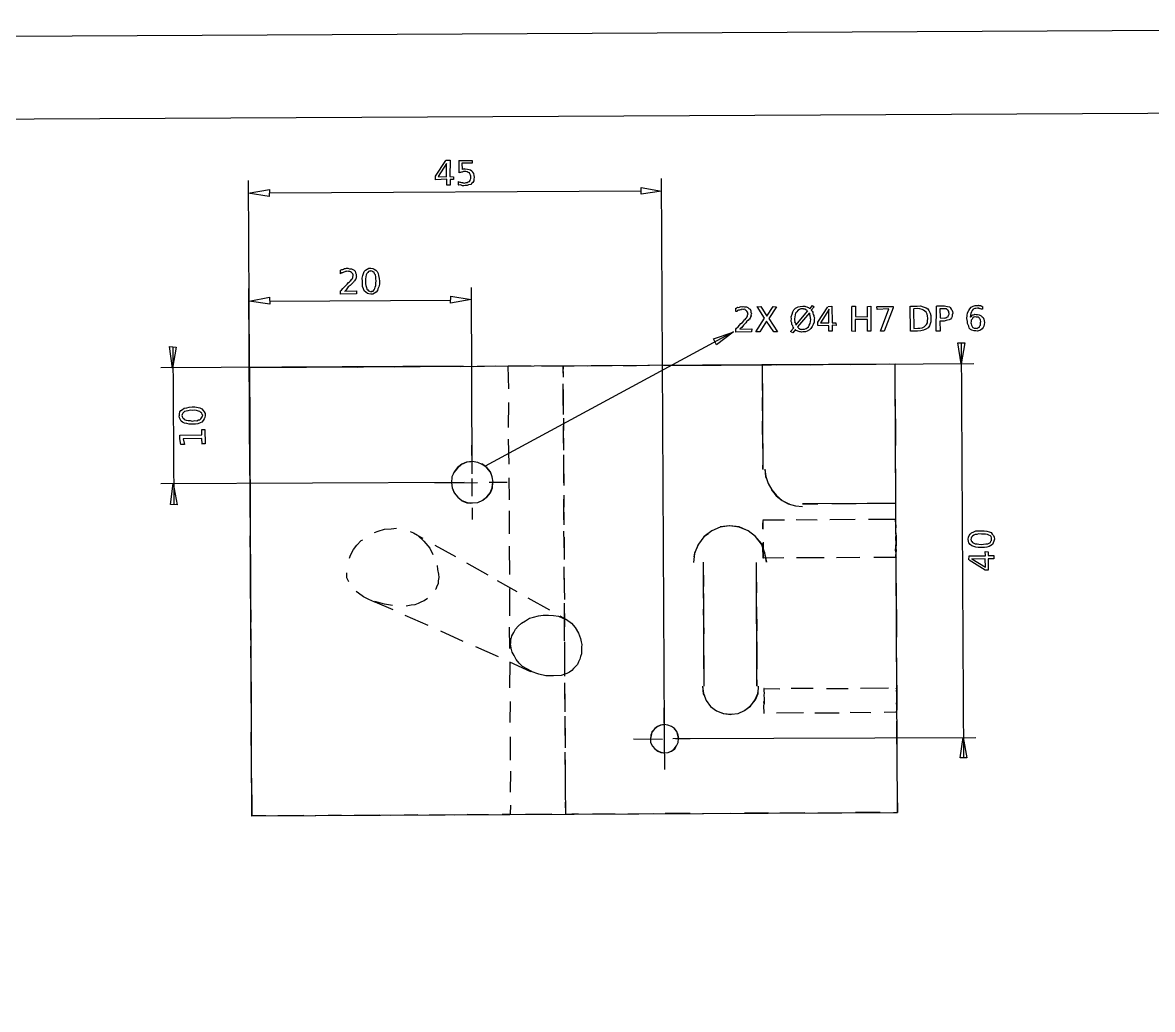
# Model space of a CAD drawing. Header units: millimetres. Extents: x -1 to 471, y -1 to 401.
# Drawn here: x 141.9 to 278, y 282.3 to 401.2 of the extents above; entities that cross this region are included whole.
import ezdxf

# ---------------------------------------------------------------- set-up
doc = ezdxf.new("R2010")
doc.units = ezdxf.units.MM

msp = doc.modelspace()

# ---------------------------------------------------------------- linework, layer by layer
for points in [[(1.06, -1.21), (471.02, 1.22), (468.99, 401.18), (-1.05, 398.77)], [(11.02, 8.84), (460.96, 11.16), (459.02, 391.14), (9.04, 388.87)], [(216.38, 381.32), (218.84, 380.89), (216.38, 380.5)], [(171.59, 380.24), (169.06, 380.63), (171.6, 381.1)], [(171.64, 367.28), (169.17, 367.63), (171.6, 368.1)], [(193.46, 368.23), (195.92, 367.83), (193.41, 367.4)], [(225.11, 363.08), (227.48, 363.89), (225.46, 362.38)], [(160.37, 362.1), (159.95, 359.58), (159.56, 362.15)], [(255.4, 362.63), (254.96, 360.08), (254.55, 362.61)], [(198.56, 345.83), (198.43, 346.46), (198.23, 347.07), (197.79, 347.6), (197.26, 347.96), (196.7, 348.21), (196.02, 348.32), (195.38, 348.24), (194.76, 347.96), (194.27, 347.53), (193.88, 347.02), (193.6, 346.46), (193.53, 345.76), (193.62, 345.15), (193.89, 344.51), (194.32, 344.02), (194.81, 343.6), (195.4, 343.35), (196.07, 343.33), (196.72, 343.37), (197.32, 343.66), (197.8, 344.05), (198.22, 344.56), (198.45, 345.14), (198.54, 345.81)], [(159.68, 343.14), (160.03, 345.65), (160.5, 343.09)], [(220.93, 314.95), (220.85, 315.34), (220.71, 315.78), (220.43, 316.15), (220.05, 316.41), (219.62, 316.54), (219.19, 316.62), (218.73, 316.54), (218.37, 316.39), (218.03, 316.14), (217.74, 315.76), (217.55, 315.35), (217.53, 314.88), (217.54, 314.46), (217.75, 314.05), (218.03, 313.7), (218.39, 313.46), (218.77, 313.29), (219.21, 313.24), (219.66, 313.28), (220.09, 313.48), (220.39, 313.72), (220.66, 314.06), (220.87, 314.46), (220.9, 314.96)], [(254.84, 312.61), (255.2, 315.07), (255.65, 312.62)]]:
    msp.add_lwpolyline(points, close=True)
for points in [[(192.86, 384.6), (193.39, 384.62), (193.35, 382.66), (193.79, 382.62), (193.8, 382.29), (193.38, 382.28), (193.39, 381.61), (192.99, 381.59), (192.97, 382.31), (191.63, 382.26), (191.61, 382.7), (192.86, 384.58)], [(192.95, 384.22), (191.95, 382.64), (192.94, 382.62), (192.95, 384.21)], [(194.45, 384.59), (196.05, 384.57), (196.05, 384.24), (194.81, 384.27), (194.82, 383.5), (194.89, 383.54), (194.91, 383.57), (194.99, 383.56), (195.06, 383.57), (195.04, 383.6), (195.11, 383.58), (195.17, 383.55), (195.21, 383.58), (195.47, 383.53), (195.66, 383.49), (195.83, 383.44), (196.01, 383.34), (196.09, 383.17), (196.21, 383.01), (196.25, 382.78), (196.27, 382.56), (196.25, 382.32), (196.22, 382.12), (196.13, 381.94), (196, 381.84), (195.86, 381.7), (195.61, 381.64), (195.44, 381.58), (195.18, 381.56), (195.05, 381.54), (194.98, 381.53), (194.87, 381.54), (194.8, 381.57), (194.7, 381.6), (194.59, 381.64), (194.43, 381.61), (194.39, 381.66), (194.38, 382.04), (194.43, 382.02), (194.56, 381.98), (194.64, 381.98), (194.76, 381.93), (194.86, 381.91), (194.92, 381.89), (195.03, 381.89), (195.11, 381.86), (195.32, 381.91), (195.43, 381.92), (195.56, 382.02), (195.7, 382.06), (195.81, 382.18), (195.83, 382.31), (195.86, 382.4), (195.88, 382.59), (195.87, 382.7), (195.83, 382.82), (195.75, 382.98), (195.71, 383.07), (195.57, 383.12), (195.43, 383.21), (195.27, 383.23), (195.1, 383.25), (195.03, 383.23), (194.98, 383.26), (194.91, 383.22), (194.82, 383.18), (194.75, 383.17), (194.65, 383.13), (194.56, 383.14), (194.49, 383.09), (194.49, 384.56)], [(169.43, 315.67), (169.07, 382.15)], [(219.2, 315.91), (218.84, 382.39)], [(171.6, 380.68), (216.39, 380.93)], [(180.67, 368.84), (182.11, 368.87), (182.09, 368.52), (180.17, 368.49), (180.18, 368.88), (180.3, 368.97), (180.46, 369.14), (180.61, 369.33), (180.83, 369.5), (180.98, 369.67), (181.13, 369.87), (181.27, 369.96), (181.3, 370.03), (181.4, 370.11), (181.5, 370.24), (181.51, 370.3), (181.6, 370.37), (181.66, 370.45), (181.64, 370.59), (181.64, 370.6), (181.7, 370.67), (181.68, 370.79), (181.64, 370.94), (181.58, 371.01), (181.49, 371.1), (181.38, 371.16), (181.28, 371.2), (181.16, 371.21), (181.08, 371.24), (180.95, 371.21), (180.84, 371.25), (180.77, 371.22), (180.69, 371.16), (180.56, 371.12), (180.43, 371.06), (180.31, 371.05), (180.18, 370.93), (180.19, 371.37), (180.35, 371.45), (180.47, 371.45), (180.55, 371.47), (180.64, 371.55), (180.78, 371.57), (180.9, 371.6), (180.97, 371.6), (181.04, 371.59), (181.24, 371.54), (181.51, 371.52), (181.67, 371.44), (181.83, 371.36), (181.94, 371.25), (181.98, 371.05), (182.04, 370.88), (182.04, 370.74), (182.09, 370.64), (182.07, 370.57), (182.06, 370.43), (182.01, 370.34), (182, 370.27), (181.93, 370.2), (181.84, 370.08), (181.78, 370.01), (181.72, 369.91), (181.64, 369.84), (181.6, 369.79), (181.44, 369.65), (181.33, 369.51), (181.1, 369.34), (180.95, 369.1), (180.72, 368.84)], [(183.83, 371.6), (184.07, 371.57), (184.22, 371.47), (184.42, 371.38), (184.61, 371.21), (184.73, 370.98), (184.77, 370.73), (184.85, 370.36), (184.86, 370.02), (184.86, 369.69), (184.79, 369.36), (184.69, 369.13), (184.62, 368.91), (184.46, 368.71), (184.27, 368.6), (184.07, 368.47), (183.82, 368.46), (183.58, 368.5), (183.41, 368.55), (183.22, 368.72), (183.03, 368.86), (182.95, 369.1), (182.83, 369.39), (182.83, 369.64), (182.81, 370.04), (182.78, 370.4), (182.86, 370.73), (182.93, 370.98), (183.03, 371.22), (183.18, 371.38), (183.37, 371.47), (183.6, 371.6), (183.81, 371.62)], [(183.84, 371.25), (183.68, 371.25), (183.55, 371.19), (183.45, 371.08), (183.36, 370.98), (183.28, 370.82), (183.23, 370.57), (183.19, 370.34), (183.18, 370.02), (183.18, 369.72), (183.21, 369.5), (183.3, 369.26), (183.33, 369.07), (183.45, 369), (183.56, 368.87), (183.68, 368.83), (183.85, 368.77), (183.96, 368.83), (184.1, 368.85), (184.24, 368.99), (184.32, 369.15), (184.35, 369.31), (184.41, 369.51), (184.44, 369.78), (184.45, 370.07), (184.41, 370.34), (184.44, 370.56), (184.38, 370.79), (184.26, 370.94), (184.23, 371.13), (184.07, 371.17), (183.96, 371.25), (183.8, 371.29)], [(169.23, 346.64), (169.13, 369.16)], [(196.04, 346.82), (195.95, 369.27)], [(171.62, 367.65), (193.46, 367.76)], [(228.27, 364.27), (229.72, 364.29), (229.69, 363.94), (227.81, 363.89), (227.81, 364.27), (227.89, 364.38), (228.1, 364.52), (228.24, 364.73), (228.39, 364.92), (228.62, 365.08), (228.78, 365.26), (228.83, 365.37), (228.93, 365.44), (229, 365.55), (229.1, 365.63), (229.14, 365.76), (229.22, 365.8), (229.23, 365.91), (229.23, 365.99), (229.29, 366.06), (229.27, 366.09), (229.26, 366.24), (229.22, 366.32), (229.15, 366.43), (229.07, 366.52), (228.99, 366.55), (228.93, 366.63), (228.8, 366.67), (228.68, 366.64), (228.54, 366.65), (228.48, 366.6), (228.36, 366.57), (228.26, 366.55), (228.12, 366.55), (228.01, 366.5), (227.95, 366.4), (227.82, 366.37), (227.8, 366.78), (227.9, 366.8), (228.02, 366.9), (228.17, 366.87), (228.24, 366.92), (228.33, 366.95), (228.43, 366.97), (228.59, 366.95), (228.68, 366.98), (228.86, 366.95), (229.08, 366.95), (229.25, 366.86), (229.36, 366.76), (229.53, 366.65), (229.63, 366.48), (229.63, 366.29), (229.7, 366.1), (229.66, 366.01), (229.63, 365.98), (229.65, 365.87), (229.58, 365.75), (229.56, 365.71), (229.53, 365.58), (229.45, 365.48), (229.34, 365.39), (229.35, 365.32), (229.27, 365.31), (229.14, 365.21), (229.03, 365.02), (228.89, 364.89), (228.71, 364.74), (228.52, 364.47), (228.27, 364.3)], [(230.35, 366.96), (230.81, 366.97), (231.55, 365.84), (232.29, 366.98), (232.71, 366.93), (231.78, 365.53), (232.82, 363.93), (232.4, 363.92), (231.51, 365.23), (230.69, 363.92), (230.21, 363.95), (231.28, 365.57), (230.36, 366.97)], [(234.79, 364.39), (234.7, 364.49), (234.67, 364.64), (234.58, 364.72), (234.56, 364.87), (234.54, 365.04), (234.47, 365.18), (234.47, 365.28), (234.5, 365.49), (234.46, 365.76), (234.58, 366.07), (234.67, 366.34), (234.8, 366.59), (235.01, 366.78), (235.3, 366.94), (235.54, 366.99), (235.88, 367.04), (235.98, 367.01), (236.11, 367.04), (236.22, 366.99), (236.35, 366.95), (236.45, 366.91), (236.55, 366.87), (236.66, 366.78), (236.75, 366.73), (237.03, 367.1), (237.26, 366.94), (236.89, 366.53), (237.01, 366.43), (237.07, 366.31), (237.09, 366.19), (237.14, 366.03), (237.2, 365.9), (237.22, 365.79), (237.27, 365.63), (237.25, 365.48), (237.23, 365.12), (237.12, 364.8), (237.01, 364.56), (236.84, 364.35), (236.68, 364.18), (236.4, 364), (236.19, 363.92), (235.88, 363.92), (235.73, 363.89), (235.58, 363.94), (235.51, 363.95), (235.39, 363.97), (235.29, 364), (235.21, 364.04), (235.05, 364.11), (234.98, 364.2), (234.68, 363.82), (234.41, 363.98), (234.79, 364.41)], [(236.45, 366.45), (236.4, 366.48), (236.35, 366.55), (236.25, 366.6), (236.24, 366.62), (236.14, 366.68), (236.01, 366.68), (235.97, 366.72), (235.87, 366.72), (235.64, 366.7), (235.47, 366.64), (235.27, 366.52), (235.15, 366.34), (235.01, 366.19), (234.96, 366), (234.93, 365.74), (234.88, 365.49), (234.88, 365.33), (234.91, 365.25), (234.88, 365.16), (234.96, 365.01), (234.98, 364.97), (235.02, 364.84), (235.02, 364.82), (235.04, 364.75), (236.49, 366.45)], [(236.68, 366.24), (235.23, 364.53), (235.3, 364.46), (235.34, 364.39), (235.43, 364.34), (235.52, 364.27), (235.58, 364.26), (235.68, 364.24), (235.75, 364.23), (235.88, 364.26), (236.06, 364.24), (236.28, 364.32), (236.4, 364.43), (236.58, 364.55), (236.65, 364.74), (236.77, 364.93), (236.79, 365.18), (236.83, 365.44), (236.81, 365.56), (236.81, 365.72), (236.76, 365.78), (236.78, 365.87), (236.72, 366), (236.71, 366.08), (236.71, 366.11), (236.62, 366.21)], [(238.92, 367), (239.39, 367.01), (239.41, 365.01), (239.84, 365.03), (239.89, 364.7), (239.43, 364.72), (239.42, 364), (239.01, 364), (239.01, 364.66), (237.7, 364.71), (237.69, 365.1), (238.9, 366.96)], [(239.04, 366.66), (238, 365.03), (239.01, 365.01), (239.01, 366.62)], [(241.77, 367.02), (242.22, 367.02), (242.22, 365.8), (243.68, 365.75), (243.66, 366.98), (244.08, 367.03), (244.07, 364.01), (243.69, 364), (243.66, 365.41), (242.18, 365.44), (242.18, 363.99), (241.79, 364.01), (241.79, 366.97)], [(244.84, 367), (246.78, 367), (246.78, 366.84), (245.66, 364.01), (245.25, 364.01), (246.25, 366.69), (244.84, 366.64), (244.8, 367)], [(248.84, 367.02), (249.66, 367.03), (250.06, 367.05), (250.39, 366.95), (250.73, 366.84), (250.93, 366.69), (251.08, 366.51), (251.24, 366.19), (251.32, 365.92), (251.32, 365.58), (251.31, 365.16), (251.21, 364.89), (251.15, 364.64), (250.97, 364.41), (250.71, 364.25), (250.4, 364.13), (250.1, 364.04), (249.69, 364.01), (248.84, 364.03), (248.8, 367.04)], [(249.23, 366.68), (249.25, 364.35), (249.73, 364.38), (249.99, 364.39), (250.24, 364.42), (250.5, 364.52), (250.62, 364.67), (250.78, 364.81), (250.88, 365.04), (250.89, 365.28), (250.95, 365.55), (250.9, 365.86), (250.86, 366.06), (250.72, 366.29), (250.59, 366.41), (250.43, 366.56), (250.24, 366.62), (249.97, 366.72), (249.74, 366.74), (249.23, 366.71)], [(251.99, 367.05), (252.93, 367.08), (253.11, 367.01), (253.31, 367), (253.54, 366.96), (253.65, 366.85), (253.76, 366.68), (253.85, 366.58), (253.91, 366.38), (253.94, 366.18), (253.89, 365.98), (253.87, 365.8), (253.81, 365.62), (253.66, 365.47), (253.53, 365.4), (253.32, 365.33), (253.13, 365.3), (252.91, 365.24), (252.39, 365.24), (252.41, 364.02), (251.96, 364.02), (251.99, 367.04)], [(252.4, 366.69), (252.43, 365.61), (252.9, 365.59), (253.04, 365.63), (253.15, 365.61), (253.23, 365.7), (253.37, 365.75), (253.38, 365.85), (253.43, 365.89), (253.51, 366.05), (253.5, 366.14), (253.46, 366.26), (253.49, 366.38), (253.4, 366.51), (253.33, 366.54), (253.24, 366.62), (253.17, 366.7), (253.02, 366.71), (252.87, 366.69), (252.38, 366.72)], [(257.54, 366.98), (257.53, 366.66), (257.46, 366.67), (257.4, 366.68), (257.29, 366.71), (257.26, 366.72), (257.18, 366.75), (257.1, 366.75), (257, 366.81), (256.91, 366.8), (256.71, 366.74), (256.59, 366.73), (256.41, 366.66), (256.3, 366.5), (256.22, 366.36), (256.12, 366.15), (256.08, 365.95), (256.04, 365.71), (256.1, 365.76), (256.23, 365.87), (256.28, 365.94), (256.38, 365.99), (256.43, 365.98), (256.55, 366.02), (256.62, 366.08), (256.78, 366.04), (256.94, 366.01), (257.14, 365.99), (257.36, 365.88), (257.48, 365.75), (257.6, 365.65), (257.68, 365.48), (257.72, 365.27), (257.75, 365.06), (257.71, 364.82), (257.68, 364.62), (257.61, 364.47), (257.47, 364.3), (257.29, 364.15), (257.15, 364.08), (256.94, 364.03), (256.73, 364.04), (256.51, 364.07), (256.25, 364.15), (256.07, 364.23), (255.92, 364.38), (255.86, 364.61), (255.71, 364.92), (255.7, 365.18), (255.65, 365.55), (255.69, 365.91), (255.73, 366.23), (255.87, 366.5), (256, 366.69), (256.18, 366.9), (256.39, 367.01), (256.66, 367.1), (256.92, 367.11), (257, 367.11), (257.06, 367.13), (257.1, 367.1), (257.2, 367.12), (257.29, 367.09), (257.4, 367.03), (257.45, 367.05), (257.5, 366.99)], [(256.75, 365.7), (256.57, 365.74), (256.48, 365.71), (256.36, 365.62), (256.31, 365.53), (256.27, 365.45), (256.18, 365.33), (256.17, 365.17), (256.14, 365.01), (256.17, 364.89), (256.2, 364.75), (256.26, 364.65), (256.34, 364.49), (256.37, 364.47), (256.51, 364.37), (256.62, 364.36), (256.78, 364.36), (256.9, 364.35), (256.96, 364.41), (257.09, 364.48), (257.16, 364.5), (257.22, 364.66), (257.28, 364.73), (257.29, 364.88), (257.3, 365.07), (257.32, 365.18), (257.27, 365.34), (257.25, 365.46), (257.17, 365.55), (257.11, 365.64), (257, 365.71), (256.86, 365.72), (256.72, 365.73)], [(227.51, 363.95), (197.61, 347.76)], [(159.97, 362.12), (160.09, 343.09)], [(254.95, 362.6), (255.23, 312.58)], [(194.94, 359.79), (158.51, 359.61)], [(169.19, 359.64), (230.94, 359.99)], [(169.2, 359.69), (169.19, 359.07)], [(169.19, 359.67), (169.43, 305.68)], [(170.87, 359.68), (173.53, 359.71)], [(174.92, 359.68), (177.48, 359.74)], [(178.92, 359.73), (182.22, 359.7)], [(183.74, 359.76), (186.67, 359.72)], [(187.95, 359.78), (190.53, 359.8)], [(191.92, 359.8), (194.58, 359.78)], [(196.23, 359.78), (198.82, 359.83)], [(200.35, 359.79), (200.41, 357.08)], [(200.37, 359.85), (203.14, 359.85)], [(204.43, 359.81), (206.98, 359.85)], [(206.96, 359.85), (208.33, 359.84)], [(206.97, 359.88), (207.01, 358.46)], [(207.01, 359.86), (206.98, 358.96)], [(209.94, 359.85), (212.92, 359.87)], [(214.26, 359.86), (217.4, 359.94)], [(219.09, 359.92), (222.22, 359.91)], [(219.94, 359.9), (256.5, 360.13)], [(223.77, 359.96), (226.95, 359.96)], [(228.47, 359.96), (231.28, 359.99)], [(230.95, 359.99), (246.99, 360.08)], [(230.96, 360.01), (231.06, 347.37)], [(230.97, 359.95), (230.98, 359.4)], [(232.65, 359.98), (235.31, 360.02)], [(236.81, 359.98), (239.84, 360.05)], [(241.59, 360), (244.72, 360.06)], [(246.37, 360.07), (246.98, 360.04)], [(246.95, 360.06), (247.06, 343.24)], [(246.97, 358.43), (246.98, 354.99)], [(169.22, 357.55), (169.24, 354.66)], [(206.96, 357.68), (206.98, 355.07)], [(207, 356.99), (206.99, 353.97)], [(231.01, 357.73), (230.97, 354.42)], [(200.4, 355.43), (200.39, 352.4)], [(160.76, 353.82), (160.78, 354.06), (160.82, 354.3), (160.95, 354.46), (161.12, 354.6), (161.35, 354.76), (161.64, 354.79), (161.93, 354.85), (162.29, 354.91), (162.63, 354.89), (163.01, 354.83), (163.23, 354.77), (163.46, 354.65), (163.63, 354.48), (163.76, 354.32), (163.87, 354.09), (163.86, 353.85), (163.81, 353.6), (163.74, 353.44), (163.62, 353.24), (163.48, 353.06), (163.27, 352.97), (163, 352.85), (162.7, 352.8), (162.31, 352.83), (161.95, 352.8), (161.64, 352.89), (161.36, 352.93), (161.14, 353.04), (160.97, 353.19), (160.86, 353.41), (160.76, 353.59), (160.73, 353.83)], [(161.07, 353.84), (161.1, 353.73), (161.14, 353.58), (161.28, 353.48), (161.35, 353.36), (161.59, 353.3), (161.81, 353.27), (162.04, 353.25), (162.28, 353.19), (162.62, 353.26), (162.87, 353.23), (163.06, 353.33), (163.22, 353.35), (163.36, 353.45), (163.43, 353.57), (163.52, 353.71), (163.57, 353.88), (163.51, 353.98), (163.47, 354.15), (163.35, 354.2), (163.22, 354.34), (163.07, 354.4), (162.83, 354.46), (162.62, 354.49), (162.31, 354.45), (162.05, 354.49), (161.78, 354.44), (161.57, 354.4), (161.37, 354.34), (161.27, 354.24), (161.17, 354.14), (161.1, 353.99), (161.04, 353.86)], [(169.19, 353.25), (169.19, 350.12)], [(207.04, 353.55), (207, 350.51)], [(207, 352.62), (207.06, 349.67)], [(230.99, 353.16), (231.03, 349.9)], [(247.03, 353.46), (247.04, 350.23)], [(163.49, 350.41), (163.46, 351.1), (161.21, 351.06), (161.37, 350.36), (160.95, 350.37), (160.82, 351.05), (160.8, 351.48), (163.45, 351.52), (163.45, 352.19), (163.84, 352.17), (163.85, 350.44), (163.5, 350.45)], [(196.02, 347.73), (195.99, 350.29)], [(200.39, 351), (200.45, 347.98)], [(169.2, 348.82), (169.26, 345.51)], [(207.06, 349.11), (207.05, 345.73)], [(195.87, 348.28), (195.37, 348.25), (194.81, 347.98), (194.25, 347.58), (193.86, 347.07), (193.75, 346.79)], [(198.57, 345.81), (198.46, 346.48), (198.23, 347.05), (197.82, 347.56), (197.29, 348), (197.1, 348.02)], [(207.03, 348.32), (207.08, 345.44)], [(231.06, 348.39), (231.01, 347.41)], [(231.31, 347.41), (231.4, 346.53), (231.46, 346.32)], [(231.31, 347.39), (231.41, 346.51), (231.7, 345.67), (232.14, 344.91), (232.7, 344.22), (233.37, 343.63), (234.11, 343.23), (234.99, 342.96), (235.85, 342.91)], [(247.01, 348.48), (247.05, 345.35)], [(195.07, 345.78), (158.53, 345.62)], [(191.52, 345.76), (196.68, 345.77)], [(196.03, 344.16), (196.02, 346.28)], [(197.37, 343.73), (197.8, 344.02), (198.24, 344.55), (198.48, 345.16), (198.53, 345.81)], [(198.08, 345.81), (200.25, 345.82)], [(200.46, 346.37), (200.49, 343.72)], [(193.63, 345.14), (193.88, 344.55), (194.31, 344.03), (194.8, 343.64), (195.43, 343.39), (195.89, 343.29)], [(232.07, 344.92), (232.11, 344.9), (232.67, 344.18), (233.37, 343.64), (234.11, 343.25), (234.29, 343.22)], [(169.24, 344), (169.29, 341.03)], [(207.08, 344.28), (207.05, 341.29)], [(207.06, 343.8), (207.07, 340.69)], [(235.83, 343.24), (247.04, 343.28)], [(235.85, 343.21), (237.7, 343.2)], [(239.36, 343.24), (242.29, 343.26)], [(243.63, 343.28), (247, 343.29)], [(247.04, 343.68), (247.04, 341.06)], [(247.04, 343.28), (247.25, 306.08)], [(196.08, 341.32), (196.06, 342.74)], [(200.49, 342.36), (200.51, 339.62)], [(231.53, 336.19), (231.32, 337.33), (230.89, 338.38), (230.19, 339.28), (229.29, 339.98), (228.2, 340.41), (227.06, 340.55), (225.92, 340.4), (224.91, 339.95), (224, 339.27), (223.25, 338.32), (222.82, 337.25), (222.7, 336.15)], [(229.1, 340.05), (228.19, 340.45), (227.1, 340.57), (225.93, 340.43)], [(231.09, 341.32), (231.1, 341.25), (231.06, 341.08), (231.05, 340.81), (231.06, 340.43), (231.05, 340.15)], [(231.06, 340.19), (231.06, 340.42), (231.05, 340.8), (231.11, 341.08), (231.08, 341.2), (231.05, 341.27)], [(231.07, 341.31), (233.66, 341.29)], [(235.08, 341.33), (237.62, 341.3)], [(239.15, 341.33), (242.2, 341.36)], [(243.78, 341.38), (247.08, 341.38)], [(247.08, 339.55), (247.1, 339.57), (247.09, 340.06), (247.11, 340.52), (247.08, 340.89), (247.05, 341.14), (247.04, 341.34), (247.05, 341.38)], [(169.25, 339.35), (169.3, 336.58)], [(184.27, 339.77), (184.71, 339.94), (185.49, 340.16), (186.26, 340.22), (186.91, 340.27)], [(188.58, 339.9), (188.95, 339.74), (189.45, 339.44)], [(189.48, 339.41), (190.22, 338.74), (190.92, 337.88), (191.28, 337.12)], [(189.5, 339.41), (190.1, 339.08)], [(207.06, 339.92), (207.13, 337.25)], [(207.11, 339.19), (207.12, 336.5)], [(224.5, 339.62), (223.94, 339.24), (223.29, 338.37), (222.84, 337.26), (222.76, 336.83)], [(231.52, 336.19), (231.32, 337.29), (230.92, 338.4), (230.36, 339.05)], [(247.1, 339.72), (247.09, 339.58), (247.06, 339.04), (247.09, 338.52), (247.06, 338.08), (247.11, 337.63), (247.09, 337.24), (247.06, 336.98), (247.07, 336.81), (247.12, 336.72)], [(247.12, 339.44), (247.08, 336.84)], [(255.8, 338.96), (255.85, 339.19), (255.91, 339.4), (256.04, 339.55), (256.21, 339.74), (256.47, 339.85), (256.71, 339.96), (256.99, 339.97), (257.42, 339.98), (257.73, 339.97), (258.04, 339.93), (258.31, 339.84), (258.56, 339.75), (258.69, 339.57), (258.87, 339.39), (258.94, 339.19), (258.97, 338.96), (258.91, 338.73), (258.82, 338.54), (258.75, 338.32), (258.52, 338.2), (258.33, 338.08), (258.04, 338), (257.77, 337.94), (257.36, 337.94), (257.01, 337.97), (256.71, 337.99), (256.48, 338.06), (256.24, 338.17), (256.03, 338.31), (255.9, 338.52), (255.84, 338.69), (255.81, 338.98)], [(256.12, 338.98), (256.16, 338.78), (256.24, 338.69), (256.34, 338.56), (256.48, 338.48), (256.65, 338.39), (256.88, 338.4), (257.07, 338.37), (257.4, 338.31), (257.66, 338.36), (257.92, 338.4), (258.17, 338.42), (258.32, 338.49), (258.48, 338.57), (258.54, 338.73), (258.6, 338.8), (258.61, 338.94), (258.62, 339.13), (258.57, 339.27), (258.48, 339.36), (258.29, 339.43), (258.12, 339.52), (257.89, 339.56), (257.66, 339.56), (257.4, 339.58), (257.06, 339.59), (256.85, 339.53), (256.65, 339.53), (256.48, 339.44), (256.31, 339.33), (256.22, 339.2), (256.15, 339.1), (256.13, 338.92)], [(181.26, 336.68), (181.36, 337.02), (181.75, 337.71), (182.16, 338.25), (182.68, 338.8), (182.86, 338.9)], [(191.54, 338.23), (194.04, 336.88)], [(200.51, 338.11), (200.54, 334.71)], [(231.09, 338.61), (231.1, 338.47), (231.1, 337.99), (231.1, 337.56), (231.09, 337.15), (231.08, 336.92), (231.1, 336.73), (231.07, 336.64)], [(231.08, 336.69), (231.1, 336.75), (231.1, 336.9), (231.1, 337.17), (231.07, 337.54), (231.07, 337.97), (231.11, 338.47), (231.12, 338.52)], [(247.12, 336.74), (247.08, 336.84), (247.07, 336.99), (247.12, 337.27), (247.06, 337.64), (247.09, 338.04)], [(233.58, 336.7), (231.09, 336.68)], [(238.45, 336.71), (235.11, 336.73)], [(242.76, 336.74), (239.93, 336.73)], [(247.1, 336.76), (244.43, 336.75)], [(255.87, 336.49), (255.91, 336.96), (257.88, 336.97), (257.86, 337.46), (258.21, 337.43), (258.21, 337), (258.89, 336.99), (258.91, 336.6), (258.19, 336.61), (258.21, 335.21), (257.83, 335.23), (255.91, 336.45)], [(256.25, 336.58), (257.89, 335.58), (257.85, 336.58), (256.22, 336.55)], [(169.29, 335.24), (169.29, 331.82)], [(181.17, 333.84), (180.95, 334.3), (180.94, 334.92)], [(191.8, 335.81), (191.86, 335.31), (191.98, 334.73), (192.01, 334.33), (191.95, 333.96), (191.93, 333.59), (191.77, 333.29), (191.64, 332.96), (191.6, 332.9)], [(195.36, 336.13), (197.94, 334.67)], [(207.08, 335.64), (207.14, 332.94)], [(223.89, 336.18), (223.94, 321.26)], [(230.34, 332.51), (230.29, 335.16)], [(230.34, 321.3), (230.3, 336.16)], [(247.1, 335.28), (247.12, 332.12)], [(199.06, 334), (201.43, 332.66)], [(207.07, 334.86), (207.15, 331.7)], [(223.9, 334.63), (223.89, 331.87)], [(184.31, 331.39), (183.59, 331.68), (182.96, 332.03), (182.33, 332.44), (182.06, 332.66)], [(200.54, 333.04), (200.55, 329.74)], [(186.43, 330.99), (185.47, 331.12), (184.3, 331.44)], [(184.3, 331.41), (186.46, 330.49)], [(190.64, 331.8), (190.66, 331.81), (190.27, 331.55), (189.93, 331.41), (189.52, 331.2), (189.13, 331.06), (188.69, 331), (188.1, 330.9)], [(202.74, 331.91), (205.37, 330.45)], [(207.11, 331.27), (207.11, 328.09)], [(230.37, 327.94), (230.32, 330.8)], [(169.35, 330.44), (169.34, 327.44)], [(187.92, 329.81), (190.69, 328.6)], [(200.71, 326.39), (200.69, 326.81), (200.82, 327.32), (201.05, 327.73), (201.25, 328.13), (201.59, 328.5), (201.97, 328.85), (202.46, 329.14), (202.96, 329.43), (203.44, 329.58), (204.04, 329.71), (204.6, 329.79), (205.22, 329.79), (205.85, 329.77), (206.45, 329.67), (206.97, 329.46), (207.42, 329.27)], [(206.6, 329.72), (207.41, 329.28)], [(207.15, 330), (207.12, 326.72)], [(223.89, 330.53), (223.94, 327.56)], [(247.15, 330.51), (247.17, 327.17)], [(200.51, 328.38), (200.55, 325.8)], [(207.4, 329.29), (208.02, 328.85), (208.46, 328.31), (208.83, 327.66), (209.09, 327), (209.18, 326.61), (209.25, 326.28), (209.23, 325.94), (209.21, 325.51), (209.21, 325.17), (209.09, 324.84), (209, 324.51), (208.85, 324.2), (208.71, 323.88), (208.52, 323.65), (208.25, 323.38), (208.06, 323.15), (207.76, 322.95), (207.45, 322.77), (207.2, 322.69), (206.78, 322.55), (205.83, 322.5), (204.91, 322.52), (204.07, 322.69), (203.15, 323.01)], [(192.23, 327.92), (194.9, 326.69)], [(169.32, 326.09), (169.36, 323.24)], [(196.45, 326.03), (199.15, 324.82)], [(203.21, 323.01), (202.64, 323.33), (202.12, 323.64), (201.7, 324.01), (201.35, 324.48), (201.09, 324.94), (200.85, 325.36), (200.72, 325.85), (200.65, 326.36)], [(207.15, 326.59), (207.17, 323.32)], [(223.92, 325.92), (223.93, 323.34)], [(230.36, 323.32), (230.38, 326.59)], [(247.12, 325.51), (247.15, 322.78)], [(200.53, 324.17), (203.06, 323.03)], [(200.56, 324.15), (200.54, 321.04)], [(207.18, 325.25), (207.17, 322.45)], [(169.4, 321.79), (169.41, 319.13)], [(207.17, 321.67), (207.2, 319.04)], [(223.78, 321.26), (223.91, 320.37), (224.25, 319.55), (224.76, 318.82), (225.47, 318.3), (226.28, 317.96), (227.23, 317.88), (228.07, 317.95), (228.87, 318.31), (229.58, 318.88), (230.16, 319.61), (230.5, 320.38), (230.54, 321.27)], [(223.97, 321.9), (223.97, 321.24)], [(230.37, 321.26), (230.38, 322.01)], [(247.2, 321.39), (247.22, 318.38)], [(207.15, 321.12), (207.19, 318.16)], [(223.77, 321.25), (223.88, 320.35), (224.02, 320.09)], [(228.9, 318.35), (229.56, 318.84), (230.1, 319.57), (230.46, 320.39), (230.53, 320.98)], [(231.2, 320.99), (231.16, 320.96), (231.19, 320.82), (231.19, 320.64), (231.21, 320.44), (231.18, 320.13), (231.2, 319.82), (231.2, 319.5), (231.2, 319.12), (231.15, 319.1)], [(231.19, 320.99), (233.09, 320.95)], [(234.48, 321.01), (237.13, 321.03)], [(238.74, 320.97), (241.36, 320.99)], [(242.82, 321.01), (246.22, 321.05)], [(247.15, 320.6), (247.17, 320.72), (247.2, 320.87), (247.14, 321.02), (247.15, 321.03)], [(247.2, 321.02), (247.16, 321.02), (247.2, 320.89), (247.14, 320.74), (247.18, 320.52), (247.17, 320.21), (247.16, 319.88), (247.18, 319.59), (247.2, 319.26), (247.17, 318.93), (247.18, 318.89)], [(200.6, 319.42), (200.57, 316.87)], [(219.26, 311.2), (219.18, 318.63)], [(224.77, 318.82), (225.49, 318.28), (226.33, 317.95), (227.19, 317.83), (227.41, 317.92)], [(231.21, 317.98), (231.21, 318.05), (231.2, 318.12), (231.21, 318.32), (231.16, 318.59), (231.16, 318.83), (231.21, 319.13), (231.19, 319.43)], [(247.2, 318.06), (247.16, 318.14), (247.18, 318.19), (247.2, 318.37), (247.19, 318.64), (247.2, 318.91), (247.15, 319.22), (247.15, 319.26)], [(169.41, 317.4), (169.38, 314.13)], [(207.21, 317.63), (207.24, 314.83)], [(235.95, 318.05), (232.7, 318)], [(240.25, 318.02), (237.31, 318.02)], [(244.09, 318.06), (241.58, 318.07)], [(247.22, 318.11), (245.66, 318.08)], [(207.22, 316.78), (207.24, 313.82)], [(219.15, 316.6), (218.76, 316.56), (218.32, 316.37), (218, 316.08), (217.7, 315.75), (217.6, 315.33), (217.52, 314.96)], [(220.89, 314.94), (220.82, 315.37), (220.69, 315.79), (220.43, 316.12)], [(247.18, 317.05), (247.18, 314.27)], [(200.6, 315.15), (200.6, 312.34)], [(215.49, 314.9), (218.97, 314.89)], [(220.22, 314.94), (256.72, 315.09)], [(220.56, 314.9), (222.3, 314.95)], [(207.22, 313.29), (207.24, 310.3)], [(218.05, 313.69), (218.39, 313.42), (218.77, 313.25), (219.22, 313.24), (219.66, 313.26), (220.05, 313.42), (220.44, 313.7), (220.56, 313.87)], [(169.41, 312.83), (169.42, 309.6)], [(207.23, 312.37), (207.23, 308.97)], [(247.19, 312.87), (247.21, 310.13)], [(200.66, 311.02), (200.62, 308.47)], [(169.47, 308.15), (169.48, 305.65)], [(207.23, 308.97), (207.28, 306.07)], [(247.23, 308.46), (247.27, 306.05)], [(200.64, 306.93), (200.63, 305.84)], [(207.25, 307.28), (207.27, 305.82)], [(169.42, 305.64), (247.27, 306.06)], [(169.48, 305.68), (171.19, 305.67)], [(172.63, 305.66), (175.76, 305.72)], [(177.11, 305.69), (180.24, 305.74)], [(181.82, 305.73), (184.91, 305.77)], [(186.21, 305.72), (189.5, 305.79)], [(190.89, 305.79), (193.85, 305.76)], [(195.42, 305.82), (198.02, 305.78)], [(199.66, 305.84), (200.64, 305.85)], [(202.47, 305.82), (205.64, 305.86)], [(207.29, 305.83), (208.81, 305.9)], [(210.53, 305.88), (213.28, 305.86)], [(214.78, 305.89), (217.87, 305.9)], [(219.29, 305.95), (222.29, 305.96)], [(223.79, 305.92), (227.17, 305.97)], [(228.85, 306), (231.74, 305.99)], [(233.09, 306.01), (236.11, 306.04)], [(237.68, 306.01), (240.58, 306.01)], [(242.23, 306.07), (245.21, 306.08)], [(246.81, 306.05), (247.28, 306.08)]]:
    msp.add_lwpolyline(points)

doc.saveas('drawing.dxf')
